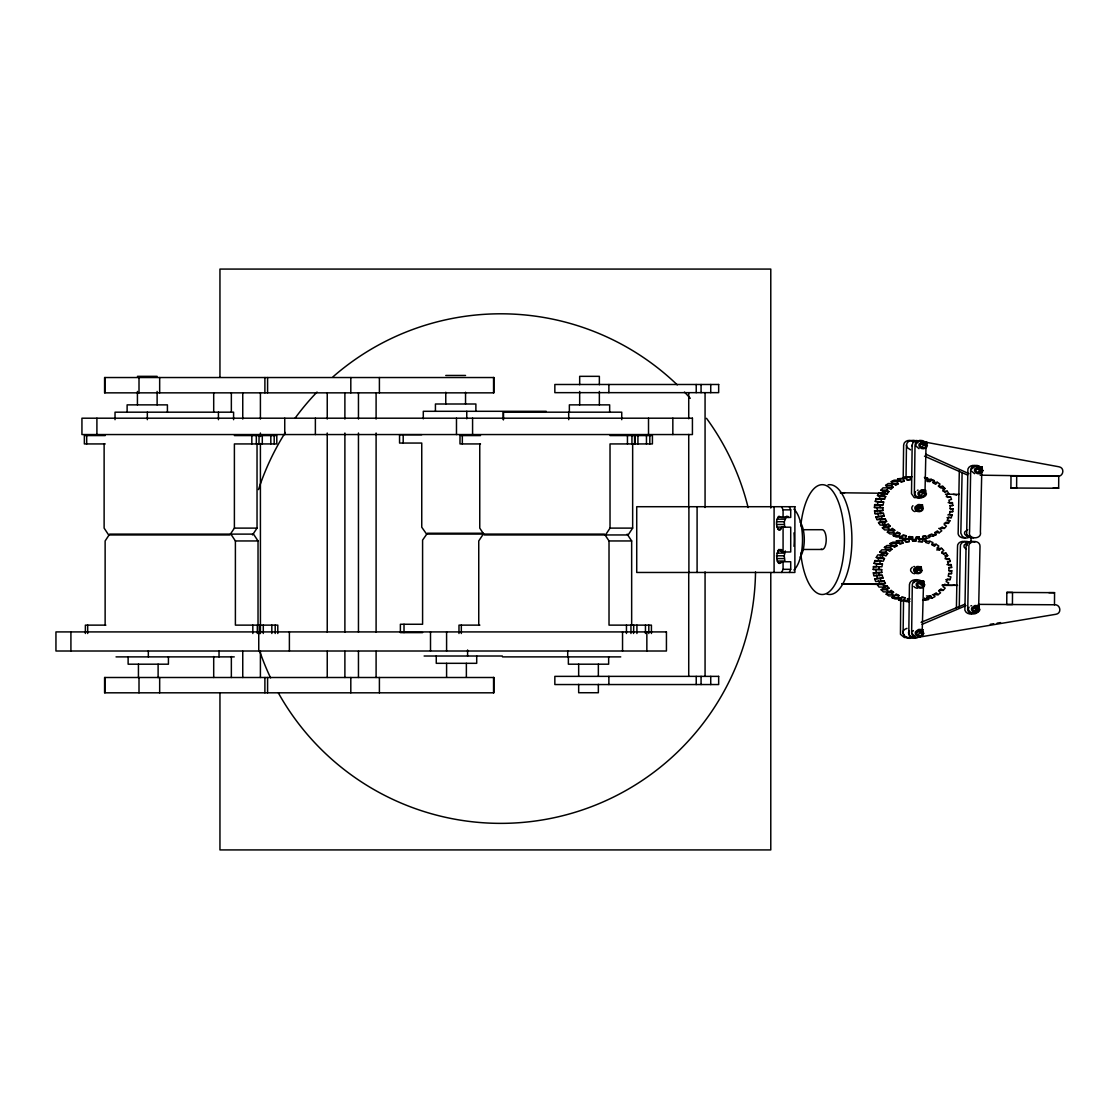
<?xml version="1.0" encoding="UTF-8"?>
<svg xmlns="http://www.w3.org/2000/svg" width="1119" height="1119" viewBox="0 0 1119 1119"><rect width="100%" height="100%" fill="white"/><g stroke="black" fill="none" stroke-linecap="round" stroke-linejoin="round"><path stroke-width="1.5" d="M789.245 572.466L790.713 569.319L790.713 561.738L781.356 561.738L779.258 563.5L777.271 561.039L776.6 555.793L778.628 549.611L780.838 550.17L781.705 551.975L790.713 551.975L790.713 527.189L781.845 527.189L779.999 530.21L778.866 530.196C775.705 526.573 775.649 519.748 778.964 516.223L781.118 517.44L790.713 517.44L790.713 509.858L789.245 506.711M777.048 527.091L784.685 527.091L784.293 521.72L786.601 516.223M1006.834 592.427L1006.736 604.54L1012.429 604.54L1012.513 592.427L1006.834 592.427L1054.56 592.664L1054.476 604.764C1060.518 604.134 1062.085 613.422 1055.86 614.289L915.524 637.732C911.509 639.019 906.586 634.515 909.271 630.598M1058.658 488.248L1010.919 488.024L1011.003 475.911L1058.742 476.148L1058.658 488.248L1052.965 488.248M1016.695 475.911L1016.611 488.024L1010.919 488.024M900.697 600.162L900.459 634.319L904.292 637.508L909.887 637.466M903.187 478.079L903.634 445.11C903.872 440.564 910.181 438.928 913.272 441.837M903.551 600.162L903.103 633.13L904.725 636.347L907.131 637.508M906.04 478.079L906.474 445.11C907.075 439.166 914.755 440.005 918.741 441.501M980.132 475.169L1057.343 476.288C1063.358 477.044 1065.204 467.826 1058.98 466.791L916.419 440.494L912.964 442.704L912.167 445.11L911.509 493.703L914.251 497.633L919.566 497.549M956.409 607.869L957.514 547.037C956.731 542.463 962.788 539.904 966.27 542.239M959.305 471.057L958.186 531.875C956.899 538.463 966.41 539.484 970.383 536.602M959.249 607.869L960.368 547.037C959.57 542.463 965.641 539.904 969.11 542.239M962.116 472.791L960.829 533.134L962.452 536.561L964.956 537.833M970.97 542.673L971.082 537.428M981.755 472.358L980.398 531.945C982.272 539.82 967.585 539.75 969.572 531.875L970.677 471.057C969.837 465.882 977.335 463.546 980.51 467.113M924.979 493.535L926.056 444.019M894.766 530.28L889.073 530.28L887.367 532.196L893.06 532.196L894.766 530.28L892.361 528.336L890.248 529.93L884.556 529.93L882.387 527.79L888.08 527.79L890.178 526.182L888.262 523.874L885.828 525.077L880.149 525.077L878.499 522.615L884.192 522.615L886.612 521.398L885.255 518.796L876.904 519.58L875.855 516.88L884.192 516.097L883.451 513.327L874.974 513.635L874.54 510.81L883.017 510.502L882.905 507.648L874.429 507.494L874.638 504.641L883.129 504.809L883.66 501.997L875.268 501.368L876.121 498.612L884.528 499.242L885.688 496.57L883.171 495.493L877.478 495.493L878.947 492.947L884.639 492.947L887.143 494.011L888.892 491.591L886.668 490.122L880.975 490.122L882.989 487.856L888.682 487.856L890.906 489.325L893.158 487.255L891.311 485.436L885.619 485.436L887.479 487.255L893.158 487.255M893.563 592.259L887.871 592.259L886.164 594.175L891.843 594.175L893.563 592.259L891.144 590.3L889.045 591.895L883.353 591.895L881.171 589.755L886.863 589.755L888.976 588.16L887.045 585.838L884.625 587.055L878.933 587.055L877.282 584.58L882.975 584.58L885.409 583.377L884.038 580.775L875.701 581.558L874.638 578.845L882.989 578.075L882.234 575.292L873.771 575.614L873.338 572.788L881.8 572.466L881.702 569.627L873.212 569.459L873.435 566.62L881.912 566.774L882.457 563.962L874.065 563.333L874.918 560.577L883.311 561.206L884.472 558.535L881.968 557.472L876.275 557.472L877.73 554.912L883.423 554.912L885.94 555.989L887.689 553.569L885.465 552.087L879.772 552.087L881.786 549.835L887.465 549.835L889.689 551.303L891.955 549.219L890.109 547.401L884.416 547.401L886.262 549.219L891.955 549.219M874.429 507.494L880.107 507.494L880.331 504.641M873.212 569.459L878.905 569.459L879.114 566.62M908.698 538.868L899.816 538.127L908.698 538.868L909.425 536.533L912.684 536.994L912.503 539.414L915.79 539.61L911.523 539.61M907.971 538.757L912.237 538.757L912.6 541.148L915.901 541.064L915.971 537.19L919.272 537.092L919.636 539.498L922.909 539.12L922.546 536.728L925.763 536.085L926.658 538.379L929.791 537.456L928.896 535.162L931.903 533.987L933.302 536.085L936.155 534.658L934.757 532.56L937.442 530.91L939.289 532.728L941.778 530.854L939.932 529.021L942.184 526.951L944.408 528.42L946.422 526.154L944.198 524.685L945.933 522.265L948.45 523.342L949.919 520.783L947.401 519.706L948.562 517.034L951.276 517.663L952.129 514.908L949.416 514.292L949.961 511.481L952.759 511.635L952.982 508.795L950.185 508.627L950.073 505.774L952.856 505.466L952.423 502.641L948.157 502.641M948.702 573.599L951.542 573.599L951.765 570.76L948.968 570.606L948.856 567.753L951.64 567.431L951.206 564.605L946.94 564.605M777.271 561.039L784.909 561.039L784.237 555.793L785.272 550.926M920.28 506.963L922.671 506.781L922.448 504.753L920.35 504.725A5.357 5.035 -90 0 0 918 504.641L915.132 506.837A2.965 2.784 -90 0 0 915.034 509.103C916.321 512.908 922.909 512.418 923.301 508.306L922.042 508.236C921.021 514.292 912.195 507.634 918.363 505.732A3.805 3.581 -90 0 1 919.986 505.788L920.951 506.264L920.28 506.963L917.23 506.963L920.951 506.264M919.077 568.928L921.455 568.746L921.245 566.732L919.147 566.704A5.357 5.035 -90 0 0 916.783 566.606L913.929 568.816A2.965 2.784 -90 0 0 913.831 571.068C915.118 574.886 921.692 574.397 922.098 570.284L920.839 570.2C919.818 576.271 910.992 569.613 917.16 567.697A3.805 3.581 -90 0 1 918.783 567.767L919.734 568.228L919.077 568.928L916.027 568.928L919.734 568.228M922.112 634.165L923.497 584.719L922.797 582.286M978.593 610.428L980.006 546.631C980.482 539.526 967.795 539.918 968.9 547.037L967.781 607.869C966.229 613.59 975.167 616.205 978.034 611.589M924.364 444.019L926.742 443.837L926.532 441.823L924.42 441.781A5.357 5.035 -90 0 0 922.07 441.697L919.217 443.893A2.965 2.784 -90 0 0 919.119 446.159C920.405 449.964 926.98 449.474 927.385 445.362L926.112 445.292C925.105 451.363 916.279 444.705 922.434 442.788A3.805 3.581 -90 0 1 924.07 442.858L925.021 443.32L924.364 444.019L921.315 444.019L925.021 443.32M918.993 508.236L918.098 510.026L915.985 510.74M917.776 570.2L916.265 572.396M921.636 583.461L924.014 583.279L923.804 581.251L921.706 581.223A5.357 5.035 -90 0 0 919.342 581.139L916.489 583.335A2.965 2.784 -90 0 0 916.391 585.601C917.678 589.405 924.252 588.916 924.658 584.803L923.399 584.733C922.378 590.79 913.552 584.132 919.72 582.23A3.805 3.581 -90 0 1 921.343 582.286L922.294 582.747L921.636 583.461L918.587 583.461L922.294 582.747M978.538 470.973L982.972 470.4C982.566 474.498 975.978 475.002 974.691 471.183A2.965 2.784 -90 0 1 974.803 468.917L977.656 466.721A5.357 5.035 -90 0 1 980.006 466.805L982.104 466.847L982.328 468.861L976.901 469.043L982.328 468.861M976.929 607.967L979.307 607.785L979.097 605.771L976.999 605.743A5.357 5.035 -90 0 0 974.649 605.645L971.782 607.841A2.965 2.784 -90 0 0 971.684 610.107C972.971 613.911 979.545 613.422 979.95 609.309L978.691 609.24C977.67 615.31 968.844 608.652 975.013 606.736A3.805 3.581 -90 0 1 976.635 606.806L977.586 607.267L976.929 607.967L973.88 607.967L977.586 607.267M874.638 504.641L877.436 504.809L877.981 501.997L883.66 501.997M882.457 563.962L876.764 563.962L876.233 566.774L873.435 566.62M926.434 493.787C926.028 497.899 919.454 498.389 918.167 494.57A2.965 2.784 -90 0 1 918.265 492.318L921.133 490.108A5.357 5.035 -90 0 1 923.483 490.206L925.581 490.234L925.791 492.248L923.413 492.43L924.07 491.731L923.119 491.269A3.805 3.581 -90 0 0 921.496 491.213C915.328 493.115 924.154 499.773 925.175 493.703L926.434 493.787L922.126 493.703L921.706 494.976M920.685 631.871L921.357 631.172L920.391 630.71A3.805 3.581 -90 0 0 918.769 630.64C912.6 632.557 921.427 639.215 922.448 633.144L923.707 633.214C923.315 637.326 916.727 637.816 915.44 634.011A2.965 2.784 -90 0 1 915.538 631.745L918.405 629.549A5.357 5.035 -90 0 1 920.755 629.633L922.853 629.675L923.077 631.689L917.636 631.871M880.961 501.368L881.814 498.612M879.744 563.333L880.611 560.577M905.509 538.127L906.236 535.791L903.145 534.784L901.914 536.966L896.221 536.966L893.256 535.693L894.501 533.525L900.194 533.525L898.949 535.693L893.256 535.693M924.392 477.407L927.581 478.149L926.854 480.485L929.945 481.492L931.176 479.324L934.141 480.583L932.896 482.751L935.708 484.261L937.414 482.331L940.03 484.079L938.323 485.996L940.729 487.94L942.841 486.345L945.009 488.499L942.897 490.094L944.828 492.402L947.247 491.199L948.898 493.675L946.478 494.878L947.835 497.479L950.493 496.696L951.556 499.396L948.898 500.179L949.639 502.949L952.423 502.641M908.208 598.511L907.495 600.847L901.802 600.847L898.613 600.106L899.34 597.77M898.613 600.106L904.306 600.106L905.033 597.77L901.942 596.763L900.697 598.931L895.004 598.931L892.053 597.672L893.284 595.504L898.977 595.504L897.732 597.672L892.053 597.672M918.181 541.722L922.448 541.722L923.175 539.372L926.364 540.113L925.637 542.449L928.728 543.456L929.973 541.288L932.924 542.547L931.693 544.729L934.491 546.226L936.197 544.31L938.813 546.044L937.107 547.96L939.512 549.919L941.625 548.324L943.807 550.464L941.694 552.059L943.611 554.381L946.045 553.164L947.695 555.639L945.261 556.842L946.618 559.444L949.276 558.675L950.339 561.374L947.681 562.144L948.436 564.927L951.206 564.605M945.793 579.642L950.059 579.642L950.912 576.886L948.213 576.257L948.744 573.446L951.542 573.599M876.121 498.612L878.835 499.242L879.996 496.57L885.688 496.57M884.472 558.535L878.793 558.535L877.618 561.206L874.918 560.577M781.608 572.466L783.076 569.319L783.076 561.738M922.643 446.565L923.063 445.292L926.112 445.292M979.712 471.309L978.566 472.847M976.244 611.058L976.705 610.233M915.566 491.703L915.216 492.318A2.965 2.784 -90 0 0 915.118 494.57L915.538 495.423M971.754 468.917L974.607 466.721M912.489 631.745L913.328 630.584M969.082 607.225L968.732 607.841A2.965 2.784 -90 0 0 968.634 610.107L970.565 612.247M883.171 495.493L884.639 492.947M881.968 557.472L883.423 554.912M942.981 585.307L947.247 585.307L948.702 582.747L946.184 581.684L947.359 579.013L950.059 579.642M234.389 435.571L276.799 435.571L276.799 443.935L234.389 443.935L234.389 528.112L229.871 534.952L108.641 534.952L104.123 528.112L104.123 443.935M252.516 534.952L257.034 528.112L257.034 443.935M483.268 534.113L478.75 540.953L478.75 625.129M605.505 534.952L610.023 528.112L610.023 443.935L652.419 443.935L652.419 435.571L610.023 435.571M632.655 443.935L632.655 528.112L628.137 534.952L484.275 534.952L479.757 528.112L479.757 443.935M878.947 492.947L881.464 494.011L883.199 491.591L888.892 491.591M880.247 555.989L881.996 553.569L887.689 553.569M924.322 495.843C921.902 499.731 914.629 498.542 914.363 493.703L915.02 445.11C915.286 440.005 922.965 438.732 925.525 442.844M912.922 505.676L912.083 506.837A2.965 2.784 -90 0 0 911.985 509.103L913.076 510.684M913.789 582.719L914.866 581.712M886.668 490.122L888.682 487.856M887.367 532.196L889.983 533.945L895.676 533.945L897.382 532.015L900.194 533.525M885.465 552.087L887.465 549.835M886.164 594.175L888.78 595.909L894.473 595.909L896.179 593.993L898.977 595.504M938.925 590.398L943.191 590.398L945.205 588.132L942.981 586.664L944.73 584.23L947.247 585.307M924.07 491.731L920.364 492.43L925.791 492.248M979.95 469.043L980.608 468.343L979.657 467.882A3.805 3.581 -90 0 0 978.02 467.812C971.865 469.728 980.692 476.386 981.699 470.316L982.972 470.4M978.328 467.504L982.104 466.847M912.307 567.193L910.88 568.816A2.965 2.784 -90 0 0 910.782 571.068L912.712 573.222M885.619 485.436L888.108 483.548L893.801 483.548L895.648 485.366L898.333 483.716L896.934 481.618L891.242 481.618L892.64 483.716L898.333 483.716M891.311 485.436L893.801 483.548M882.387 527.79L884.5 526.182L890.178 526.182M884.416 547.401L886.891 545.526L892.584 545.526L894.431 547.345L897.116 545.68L895.718 543.582L890.025 543.582L891.423 545.68L897.116 545.68M890.109 547.401L892.584 545.526M881.171 589.755L883.283 588.16L888.976 588.16M932.393 594.693L938.086 594.693L940.561 592.818L938.715 591L940.967 588.916L943.191 590.398M920.769 636.235C917.188 638.655 909.453 638.585 908.796 633.13L909.439 584.552C910.125 578.831 918.181 578.733 921.93 581.265M917.874 635.34L919.398 633.144L923.707 633.214M974.117 611.436L975.642 609.24L978.691 609.24M918.279 441.921L916.167 443.893A2.965 2.784 -90 0 0 916.069 446.159L918.993 448.663M891.242 481.618L894.095 480.191L899.788 480.191L901.187 482.289L904.194 481.114L903.299 478.82L897.606 478.82L898.501 481.114L904.194 481.114M896.934 481.618L899.788 480.191M878.499 522.615L880.919 521.398L886.612 521.398M890.025 543.582L892.892 542.169L898.585 542.169L899.984 544.254L902.991 543.079L902.082 540.799L896.403 540.799L897.298 543.079L902.991 543.079M895.718 543.582L898.585 542.169M877.282 584.58L879.716 583.377L885.409 583.377M929.26 596.637L926.392 598.064L932.085 598.064L934.952 596.637L933.554 594.539L936.225 592.874L938.086 594.693M921.105 622.346L964.69 604.302M922.098 624.346L966.005 605.603M932.085 598.064L930.686 595.965L927.679 597.14L928.574 599.434L922.615 600.343M916.069 572.452L918.139 570.103L916.041 567.767M906.991 628.36C897.774 631.088 906.516 641.9 913.258 637.159M916.531 579.936L913.09 582.146L912.293 584.552L911.635 633.13L912.391 635.41L915.664 637.508M917.328 490.346L918.07 490.108M967.683 529.665L964.83 531.861A2.965 2.784 -90 0 0 964.732 534.127L966.662 536.267L969.781 536.658M915.552 581.362L916.293 581.139A5.357 5.035 -90 0 1 917.09 581.027M970.844 605.883L971.6 605.645M897.606 478.82L906.418 477.911L907.327 480.205L910.544 479.547L910.181 477.156L904.488 477.156L912.027 476.778M903.299 478.82L906.418 477.911M875.855 516.88L884.192 516.097M876.904 519.58L885.255 518.796M896.403 540.799L905.215 539.876L906.11 542.169L909.327 541.526L908.964 539.12L903.271 539.12M902.082 540.799L905.215 539.876M874.638 578.845L882.989 578.075M990.273 624.304L993.686 623.731M997.113 623.157L1000.54 622.584M874.54 510.81L883.017 510.502M874.974 513.635L883.451 513.327M908.964 539.12L912.237 538.757M873.338 572.788L881.8 572.466M873.771 575.614L882.234 575.292M973.544 537.847C970.033 538.84 965.543 535.749 966.718 531.875L967.837 471.057C967.054 466.483 973.11 463.923 976.579 466.259M971.768 613.827C968.257 614.835 963.753 611.729 964.942 607.869L966.047 547.037C965.263 542.463 971.32 539.904 974.803 542.239M973.684 612.639L971.558 612.611M916.027 568.928L921.455 568.746M918.587 583.461L924.014 583.279M973.88 607.967L979.307 607.785M445.768 375.452L465.546 375.452M137.427 376.334L157.122 376.334M546.198 411.302L423.29 411.302L423.29 418.814M421.751 434.704L399.553 434.704L399.553 443.054L421.751 443.054L421.751 527.231L426.563 534.071L604.498 534.113L609.016 540.953L609.016 625.129L651.426 625.129L651.426 633.494M105.242 435.571L84.359 435.571L84.359 443.935L105.242 443.935M480.499 435.571L459.993 435.571L459.993 443.935L480.499 443.935M923.469 441.823L926.532 441.823M922.741 442.481L925.791 442.481M923.693 443.837L926.742 443.837M924.336 445.362L927.385 445.362M977.558 468.343L980.608 468.343M924.728 478.149L927.581 478.149M926.91 479.324L931.176 479.324M906.278 479.547L910.544 479.547M931.302 480.583L934.141 480.583M927.091 481.492L929.945 481.492M933.148 482.331L937.414 482.331M938.575 486.345L942.841 486.345M942.17 488.499L945.009 488.499M922.532 490.234L925.581 490.234M924.854 490.891L921.147 490.486M942.981 491.199L947.247 491.199M881.464 494.011L887.143 494.011M946.226 496.696L950.493 496.696M878.835 499.242L884.528 499.242M919.398 504.753L922.448 504.753M877.436 504.809L883.129 504.809M918.671 505.41L921.72 505.41M950.003 505.466L952.856 505.466M919.622 506.781L922.671 506.781M916.139 508.138L922.042 508.236M920.252 508.306L923.301 508.306M950.129 508.795L952.982 508.795M781.608 506.711L783.076 509.858L790.713 509.858M949.919 511.635L952.759 511.635M947.863 514.908L952.129 514.908M777.915 517.23L785.552 517.23M947.01 517.663L951.276 517.663M777.104 519.16L784.741 519.16M947.066 520.783L949.919 520.783M776.656 521.72L784.293 521.72M944.184 523.342L948.45 523.342M776.628 524.503L784.265 524.503M234.389 528.112L257.034 528.112M610.023 528.112L632.655 528.112M938.715 528.42L944.408 528.42M777.831 529.091L780.894 529.091M803.092 529.707L822.227 529.707A9.889 4 -90 0 1 826.186 540.883A9.889 4 -90 0 1 821.192 549.135M935.022 532.728L939.289 532.728M483.24 533.245L427.388 533.245L422.59 540.085L422.59 624.262L400.378 624.262L400.378 632.613L422.59 632.613M933.316 534.658L936.155 534.658M901.97 535.791L906.236 535.791M922.923 536.085L925.763 536.085M927.609 536.085L933.302 536.085M908.418 536.994L912.684 536.994M916.433 537.092L919.272 537.092M922.392 538.379L926.658 538.379M918.643 539.12L922.909 539.12M918.909 539.372L923.175 539.372M230.878 534.113L235.396 540.953L258.027 540.953L258.027 625.129M609.016 540.953L631.662 540.953L631.662 625.129M913.062 541.064L915.901 541.064M924.28 541.288L929.973 541.288M905.061 541.526L909.327 541.526M931.931 544.31L936.197 544.31M937.358 548.324L941.625 548.324M803.092 549.471L822.227 549.471M778.628 549.611L781.677 549.611M936.673 549.919L939.512 549.919M777.621 550.926L782.209 550.926M776.908 553.108L784.559 553.108M941.778 553.164L946.045 553.164M776.6 555.793L784.237 555.793M944.842 555.639L947.695 555.639M776.726 558.577L784.363 558.577M945.009 558.675L949.276 558.675M947.499 561.374L950.339 561.374M778.167 562.759L781.216 562.759M918.195 566.732L921.245 566.732M948.8 567.431L951.64 567.431M783.076 569.319L790.713 569.319M914.922 570.117L922.098 570.284M948.926 570.76L951.765 570.76M881.199 580.775L884.038 580.775M920.755 581.251L923.804 581.251M920.35 584.733L923.399 584.733M921.608 584.803L924.658 584.803M884.206 585.838L887.045 585.838M1048.881 592.664L1054.56 592.664M926.42 595.965L930.686 595.965M900.753 597.77L905.033 597.77M907.201 598.973L910.055 598.973M924.308 599.434L928.574 599.434M909.859 601.393L905.593 601.393L908.894 601.574M976.048 605.771L979.097 605.771M105.871 625.129L85.366 625.129L85.366 633.494M479.869 625.129L458.986 625.129L458.986 633.494M919.804 629.675L922.853 629.675M919.077 630.333L922.126 630.333M918.293 631.172L921.357 631.172M920.014 631.689L923.077 631.689M424.115 656.014L502.361 656.014M116.04 656.881L234.263 656.881M502.515 656.881L620.751 656.881M978.146 604.372L1054.476 604.764M840.257 492.766L882.975 493.255M945.471 494.164L959.361 494.36M842.999 583.712L879.45 584.244M941.96 585.153L957.584 585.377M841.95 583.838L878.401 584.37M942.646 585.307L951.318 585.433A9.749 9.162 -90 0 0 954.815 584.747M880.107 507.494L882.905 507.648M916.083 538.645L919.384 538.826L919.189 541.246L922.448 541.722M878.905 569.459L881.702 569.627M915.832 510.474C919.049 511.593 920.839 506.403 917.258 505.802M913.705 573.571L914.769 573.711M916.265 588.104L917.328 588.23M967.571 475.071L924.49 456.16M968.718 535.763L967.25 535.4M875.268 501.368L877.981 501.997M874.065 563.333L876.764 563.962M904.306 600.106L907.495 600.847M974.565 473.687L971.642 471.183M918.042 497.074L916.195 496.151M913.929 511.243L914.908 511.607M915.314 636.515L912.391 634.011M919.314 440.536L921.804 441.837M913.622 440.536L916.111 441.837M910.544 449.852L907.187 447.544L906.474 445.11M916.937 505.788L917.902 506.264M915.734 567.767L916.685 568.228M918.293 582.286L919.245 582.747M877.478 495.493L879.996 496.57M898.949 535.693L901.914 536.966M876.275 557.472L878.793 558.535M897.732 597.672L900.697 598.931M925.525 454.062L968.928 473.673M966.117 549.317L964.172 547.163A2.965 2.784 -90 0 1 964.27 544.911L967.138 542.701A5.357 5.035 -90 0 1 969.488 542.799M915.272 587.741L913.761 586.454M880.975 490.122L883.199 491.591M893.06 532.196L895.676 533.945M879.772 552.087L881.996 553.569M891.843 594.175L894.473 595.909M888.08 527.79L890.248 529.93M886.863 589.755L889.045 591.895M787.734 516.293L788.769 517.44M882.569 523.874L884.5 526.182M884.192 522.615L885.828 525.077M882.975 584.58L884.625 587.055M627.144 534.113L631.662 540.953M258.027 540.953L253.509 534.113L109.648 534.113L105.13 540.953L105.13 625.129M879.562 518.796L880.919 521.398M878.359 580.775L879.716 583.377M924.56 598.05L925.455 600.343M881.534 516.88L882.597 519.58M880.331 578.845L881.38 581.558M981.293 468.19L981.783 470.651M877.758 513.327L878.499 516.097M876.541 575.292L877.296 578.075M880.233 510.81L880.667 513.635M879.03 572.788L879.45 575.614M912.167 445.11L912.335 446.369M877.226 507.648L877.324 510.502M876.009 569.627L876.121 572.466M783.076 509.858L783.076 517.44M783.076 527.189L783.076 551.975M774.096 506.711L774.096 572.466M770.781 508.04L770.781 269.078L219.953 269.078L219.953 377.229M770.781 572.578L770.781 849.922L219.953 849.922L219.953 692.941M710.733 384.488L710.733 392.657M710.733 676.366L710.733 684.548M705.068 392.657L705.068 507.536M705.068 571.935L705.068 676.366M701.067 384.488L701.067 392.657M701.067 676.366L701.067 684.548M697.095 506.711L697.095 572.466M696.228 384.488L696.228 392.657M696.228 676.366L696.228 684.548M688.898 506.711L688.898 572.466M688.731 392.657L688.731 418.772M688.731 434.438L688.731 507.536M688.731 571.935L688.731 676.366M672.841 418.198L672.841 434.55M649.817 435.571L649.817 443.935M648.81 625.129L648.81 633.494M648.516 418.198L648.516 434.55M646.852 631.913L646.852 651.006M646.46 435.571L646.46 443.935M645.453 625.129L645.453 633.494M637.928 435.571L637.928 443.935M636.921 625.129L636.921 633.494M635.06 435.571L635.06 443.935M634.571 435.571L634.571 443.935M633.732 625.129L633.564 633.494M631.955 435.571L631.955 443.935M630.948 625.129L630.948 633.494M627.451 435.571L627.451 443.935M626.458 625.129L626.458 633.494M622.542 631.913L622.542 651.006M621.744 419.695L621.744 412.184L503.2 412.184L503.2 419.695M609.659 412.184L609.659 404.868L569.361 404.868L569.361 412.184M608.876 384.488L608.876 392.657M608.876 676.366L608.876 684.548M608.652 656.881L608.652 664.196L568.368 664.196L568.368 656.881M599.364 384.726L599.364 376.334L579.67 376.334L579.67 384.726M599.364 391.44L599.364 404.868M598.357 664.196L598.357 675.946M598.357 684.338L598.357 692.731L578.663 692.731L578.663 684.338M579.67 391.44L579.67 404.868M578.663 664.196L578.663 675.946M568.704 412.184L568.704 419.695M567.711 650.866L567.711 656.881M503.522 412.184L503.522 419.695M493.563 377.537L493.563 392.853M493.563 677.499L493.563 692.815M476.708 656.014L476.708 663.315L436.256 663.315L436.256 656.014M475.883 411.302L475.883 404.001L435.431 404.001L435.431 411.302M472.582 418.198L472.582 434.55M467.602 649.985L467.602 656.014M466.763 411.302L466.763 418.814M466.371 663.315L466.371 676.743M465.546 392.237L465.546 404.001M462.329 435.571L462.329 443.935M461.322 625.129L461.322 633.494M456.482 418.198L456.482 434.55M446.593 631.913L446.593 651.006M446.593 663.315L446.593 676.743M445.768 392.237L445.768 404.001M430.507 631.913L430.507 651.006M404.015 624.262L404.015 632.613M403.19 434.704L403.19 443.054M379.397 377.537L379.397 392.853M379.397 677.499L379.397 692.815M376.096 392.853L376.096 419.052M376.096 433.025L376.096 632.095M376.096 651.314L376.096 677.499M358.458 392.853L358.458 419.052M358.458 433.025L358.458 632.095M358.458 651.314L358.458 677.499M350.807 377.537L350.807 392.853M350.807 677.499L350.807 692.815M344.89 392.853L344.89 419.052M344.89 433.025L344.89 632.095M344.89 651.314L344.89 677.499M327.238 392.853L327.238 419.052M327.238 433.025L327.238 632.095M327.238 651.314L327.238 677.499M315.376 418.198L315.376 434.55M289.387 631.913L289.387 651.006M284.744 418.198L284.744 434.55M277.792 633.494L277.792 625.129L235.396 625.129L235.396 540.953M275.19 625.129L275.19 633.494M274.183 435.571L274.183 443.935M271.833 625.129L271.833 633.494M270.826 435.571L270.826 443.935M267.595 377.537L267.595 392.853M267.595 677.499L267.595 692.815M264.895 377.537L264.895 392.853M264.895 677.499L264.895 692.815M263.287 625.129L263.287 633.494M262.294 435.571L262.294 443.935M260.405 392.853L260.405 419.052M260.405 433.025L260.405 436.522M260.405 443.502L260.433 633.494M260.405 651.314L260.405 677.499M259.93 625.129L259.93 633.494M259.244 625.129L259.244 633.494M259.104 435.571L258.937 443.935M258.755 631.913L258.755 651.006M257.328 625.129L257.328 633.494M256.321 435.571L256.321 443.935M252.824 625.129L252.824 633.494M251.831 435.571L251.831 443.935M242.753 392.853L242.753 419.052M242.753 651.314L242.753 677.499M233.591 419.695L233.591 412.184L115.033 412.184L115.033 419.695M231.353 392.853L231.353 412.072M231.353 656.545L231.353 677.499M219.03 650.866L219.03 656.881M218.429 412.184L218.429 419.695M213.701 392.853L213.701 412.072M213.701 656.545L213.701 677.499M168.423 656.881L168.423 664.196L128.125 664.196L128.125 656.881M167.416 412.184L167.416 404.868L127.118 404.868L127.118 412.184M159.667 377.537L159.667 392.853M159.667 677.499L159.667 692.815M158.115 664.196L158.115 677.624M157.122 391.44L157.122 404.868M148.337 650.866L148.337 656.881M147.33 412.184L147.33 419.695M139.008 377.537L139.008 392.853M139.008 677.499L139.008 692.815M138.434 664.196L138.434 677.624M137.427 391.44L137.427 404.868M104.892 377.537L104.892 392.853M104.892 677.499L104.892 692.815M96.905 418.198L96.905 434.55M87.688 625.129L87.688 633.494M86.695 435.571L86.695 443.935M70.917 631.913L70.917 651.006M755.521 571.977A254.796 254.796 0 0 1 278.421 693.039M270.588 677.876A254.796 254.796 0 0 1 259.594 650.824M258.503 489.604A254.796 254.796 0 0 1 285.359 432.466M294.996 418.296A254.796 254.796 0 0 1 317.027 392.056M333.014 376.795A254.796 254.796 0 0 1 677.275 384.866M684.464 392.056A254.796 254.796 0 0 1 690.269 398.308M706.495 418.296A254.796 254.796 0 0 1 748.121 507.564M800.756 525.86A54.901 22.184 -90 0 1 834.928 494.556A54.901 22.184 -90 0 1 834.858 584.733A54.901 22.184 -90 0 1 800.728 553.122M828.074 484.835A54.901 22.184 -90 0 1 851.895 540.911A54.901 22.184 -90 0 1 827.011 594.077M913.733 566.606A5.357 5.035 -90 0 1 914.517 566.508M953.108 494.402A9.609 9.022 -90 0 1 956.563 495.199M842.999 583.726A9.609 9.022 -90 0 1 841.81 583.628M841.292 493.381A9.749 9.162 -90 0 1 844.775 492.696M967.124 545.568A2.965 2.784 -90 0 1 967.32 544.911M793.986 532.854A32.367 13.078 -90 0 1 793.986 546.324M793.917 509.173A32.367 13.078 90 0 1 802.519 539.582A32.367 13.078 90 0 1 793.917 570.005M800.211 522.069A20.226 8.169 90 0 1 800.211 557.108M493.899 377.537L104.585 377.537L104.585 392.853L493.899 392.853L493.899 377.537M718.664 384.488L554.842 384.488L554.842 392.657L718.664 392.657L718.664 384.488M692.423 418.198L81.939 418.198L81.939 434.55L692.423 434.55L692.423 418.198M794.882 506.711L636.725 506.711L636.725 572.466L794.882 572.466L794.882 506.711M666.434 631.913L55.95 631.913L55.95 651.006L666.434 651.006L666.434 631.913M718.664 676.366L554.842 676.366L554.842 684.548L718.664 684.548L718.664 676.366M493.899 677.499L104.585 677.499L104.585 692.815L493.899 692.815L493.899 677.499"/></g></svg>
